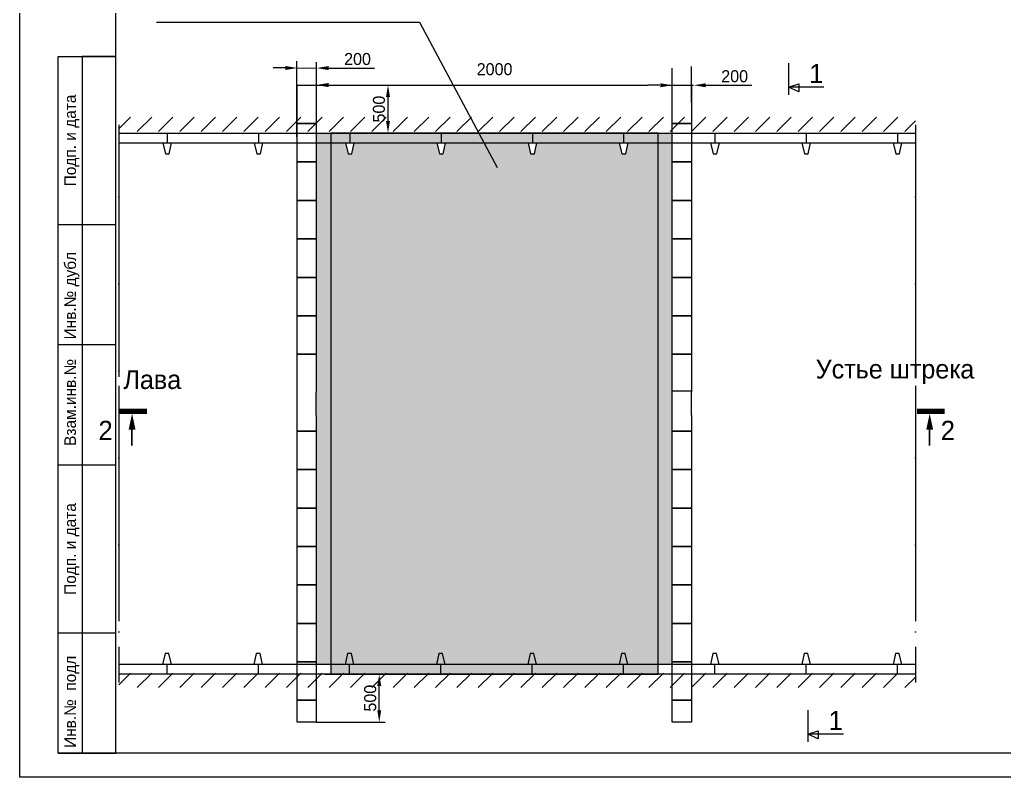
# Model space of a CAD drawing. Header units: millimetres. Extents: x -1985 to 969, y 203 to 500.
# Drawn here: x -1504.3 to -1299.5, y 202.7 to 360.3 of the extents above; entities that cross this region are included whole.
import ezdxf
from ezdxf.enums import TextEntityAlignment as Align

# ---------------------------------------------------------------- set-up
doc = ezdxf.new("R2010")
doc.units = ezdxf.units.MM
doc.header["$PDMODE"] = 1
doc.linetypes.add('ACAD_ISO10W100', pattern=[18, 12, -3, 0, -3])
doc.linetypes.add('CENTER', pattern=[50.8, 31.75, -6.35, 6.35, -6.35])
doc.layers.add('надписи', color=7, linetype='Continuous')
doc.dimstyles.new('ISO-25', dxfattribs={"dimtxt": 2.5, "dimasz": 2.5, "dimexe": 1.25, "dimexo": 0.625, "dimtad": 1, "dimdec": 0, "dimlfac": 50, "dimtxsty": 'Standard', "dimcen": 2.5, "dimadec": 0, "dimazin": 0, "dimtfac": 1, "dimtdec": 0, "dimtmove": 0, "dimatfit": 3, "dimfxl": 0, "dimarcsym": 0})

# ---------------------------------------------------------------- blocks, each defined once
blk = doc.blocks.new('KRA2')
at = {"color": 7, "linetype": 'Continuous'}
for p, q in [((-1.62, 0), (-0.9, 0)), ((-0.9, 0), (-0.35, -2.28)), ((0.42, -2.28), (0.91, 0)), ((0.91, 0), (1.56, 0)), ((-0.35, -2.28), (0.42, -2.28))]:
    blk.add_line(p, q, dxfattribs=at)
blk = doc.blocks.new('*D101')
at = {"layer": 'Defpoints', "color": 0}
for p in [(-1441.46, 224.16), (-1429.54, 224.16), (-1441.46, 214.16)]:
    blk.add_point(p, dxfattribs=at)
at = {"layer": 'надписи', "color": 0, "lineweight": -2}
for p, q in [((-1440.83, 224.16), (-1428.29, 224.16)), ((-1429.54, 216.66), (-1429.54, 221.66)), ((-1440.83, 214.16), (-1428.29, 214.16))]:
    blk.add_line(p, q, dxfattribs=at)
at = {"layer": 'надписи', "color": 0}
for points in [[(-1429.95, 221.66), (-1429.12, 221.66), (-1429.54, 224.16)], [(-1429.95, 216.66), (-1429.12, 216.66), (-1429.54, 214.16)]]:
    blk.add_solid(points, dxfattribs=at)
at = {"layer": 'надписи', "color": 0, "insert": (-1431.41, 219.16), "char_height": 2.5, "attachment_point": 5, "rotation": 90}
blk.add_mtext('500', dxfattribs=at)

msp = doc.modelspace()

# ---------------------------------------------------------------- hatches: boundary and pattern name
at = {"layer": 'надписи'}
h = msp.add_hatch(color=254, dxfattribs=at)
h.paths.add_polyline_path([(-1368.563, 330.716), (-1368.563, 334.721), (-1371.488, 334.721), (-1371.488, 226.161), (-1368.563, 226.161), (-1368.563, 226.716), (-1368.563, 234.716), (-1368.563, 242.716), (-1368.563, 250.716), (-1368.563, 258.716), (-1368.563, 266.716), (-1368.563, 274.716), (-1368.563, 277.953), (-1368.563, 282.841), (-1368.563, 290.716), (-1368.563, 298.716), (-1368.563, 306.716), (-1368.563, 314.716), (-1368.563, 322.716)])
h.paths.add_polyline_path([(-1439.637, 334.721), (-1442.637, 334.721), (-1442.637, 330.716), (-1442.637, 322.716), (-1442.637, 314.716), (-1442.637, 306.716), (-1442.637, 298.716), (-1442.637, 290.716), (-1442.637, 282.841), (-1442.637, 277.953), (-1442.637, 274.716), (-1442.637, 269.563), (-1439.637, 269.563)])
h.paths.add_polyline_path([(-1439.637, 269.563), (-1442.637, 269.563), (-1442.637, 266.716), (-1442.637, 226.161), (-1439.637, 226.161)])
h.paths.add_polyline_path([(-1435.685, 336.721), (-1439.637, 336.721), (-1439.637, 334.721), (-1435.685, 334.721)])
h.paths.add_polyline_path([(-1416.685, 336.721), (-1435.685, 336.721), (-1435.685, 334.721), (-1416.685, 334.721)])
h.paths.add_polyline_path([(-1408.826, 336.721), (-1416.685, 336.721), (-1416.685, 334.721), (-1407.762, 334.721)])
h.paths.add_polyline_path([(-1378.685, 336.721), (-1397.685, 336.721), (-1397.685, 334.721), (-1378.685, 334.721)])
h.paths.add_polyline_path([(-1397.685, 336.721), (-1408.826, 336.721), (-1407.762, 334.721), (-1397.685, 334.721)])
h.paths.add_polyline_path([(-1371.488, 336.721), (-1378.685, 336.721), (-1378.685, 334.721), (-1371.488, 334.721)])
h.paths.add_polyline_path([(-1368.563, 336.721), (-1371.488, 336.721), (-1371.488, 334.721), (-1368.563, 334.721)])
h.paths.add_polyline_path([(-1439.637, 336.721), (-1442.637, 336.721), (-1442.637, 334.721), (-1439.637, 334.721)])
msp.add_hatch(color=254, dxfattribs=at).paths.add_polyline_path([(-1398.039, 332.443), (-1398.585, 334.717), (-1399.306, 334.717), (-1399.306, 334.721), (-1415.126, 334.721), (-1415.126, 334.717), (-1415.772, 334.717), (-1416.269, 332.443), (-1417.039, 332.443), (-1417.585, 334.717), (-1418.306, 334.717), (-1418.306, 334.721), (-1434.126, 334.721), (-1434.126, 334.717), (-1434.772, 334.717), (-1435.269, 332.443), (-1436.039, 332.443), (-1436.585, 334.717), (-1437.306, 334.717), (-1437.306, 334.721), (-1439.637, 334.721), (-1439.637, 224.164), (-1371.488, 224.161), (-1371.488, 334.721), (-1377.126, 334.721), (-1377.126, 334.717), (-1377.772, 334.717), (-1378.269, 332.443), (-1379.039, 332.443), (-1379.585, 334.717), (-1380.306, 334.717), (-1380.306, 334.721), (-1396.126, 334.721), (-1396.126, 334.717), (-1396.772, 334.717), (-1397.269, 332.443)])

# ---------------------------------------------------------------- linework, layer by layer
at = {"color": 7}
for p, q in [((-1504.348, 202.697), (-1504.348, 499.697)), ((-1484.348, 207.697), (-1484.348, 494.697)), ((-1496.348, 207.697), (-1496.348, 352.697)), ((-1496.348, 352.697), (-1484.348, 352.697)), ((-1491.348, 352.697), (-1491.348, 207.697)), ((-1484.348, 352.697), (-1491.348, 352.697)), ((-1496.348, 317.697), (-1484.348, 317.697)), ((-1484.348, 292.697), (-1496.348, 292.697)), ((-1496.348, 267.697), (-1484.348, 267.697)), ((-1484.348, 232.697), (-1496.348, 232.697)), ((-1496.348, 207.697), (-1484.348, 207.697)), ((-1484.348, 207.697), (-1496.348, 207.697)), ((-1089.348, 207.697), (-1484.348, 207.697)), ((-1084.348, 202.697), (-1504.348, 202.697))]:
    msp.add_line(p, q, dxfattribs=at)
at = {"color": 7, "linetype": 'Continuous'}
for p, q in [((-1483.75, 337.631), (-1481.323, 340.057)), ((-1479.91, 337.034), (-1476.887, 340.057)), ((-1475.473, 337.034), (-1472.451, 340.056)), ((-1471.037, 337.034), (-1468.016, 340.056)), ((-1466.601, 337.034), (-1463.58, 340.056)), ((-1462.165, 337.034), (-1459.144, 340.055)), ((-1457.729, 337.034), (-1454.708, 340.055)), ((-1453.292, 337.034), (-1450.272, 340.054)), ((-1448.856, 337.034), (-1445.836, 340.054)), ((-1444.42, 337.034), (-1441.401, 340.054)), ((-1439.984, 337.034), (-1436.965, 340.053)), ((-1435.547, 337.034), (-1432.529, 340.053)), ((-1431.111, 337.034), (-1428.093, 340.052)), ((-1426.675, 337.034), (-1423.657, 340.052)), ((-1422.239, 337.034), (-1419.221, 340.051)), ((-1417.802, 337.034), (-1414.786, 340.051)), ((-1413.366, 337.034), (-1410.35, 340.051)), ((-1408.93, 337.034), (-1405.914, 340.05)), ((-1404.494, 337.034), (-1401.478, 340.05)), ((-1400.057, 337.034), (-1397.042, 340.049)), ((-1395.621, 337.034), (-1392.606, 340.049)), ((-1391.185, 337.034), (-1388.17, 340.049)), ((-1386.749, 337.034), (-1383.735, 340.048)), ((-1382.312, 337.034), (-1379.299, 340.048)), ((-1377.876, 337.034), (-1374.863, 340.047)), ((-1373.44, 337.034), (-1370.427, 340.047)), ((-1369.004, 337.034), (-1365.991, 340.047)), ((-1364.567, 337.034), (-1361.555, 340.046)), ((-1360.131, 337.034), (-1357.12, 340.046)), ((-1355.695, 337.034), (-1352.684, 340.045)), ((-1351.259, 337.034), (-1348.248, 340.045)), ((-1346.822, 337.034), (-1343.812, 340.044)), ((-1342.386, 337.034), (-1339.376, 340.044)), ((-1337.95, 337.034), (-1334.94, 340.044)), ((-1333.514, 337.034), (-1330.505, 340.043)), ((-1329.077, 337.034), (-1326.069, 340.043)), ((-1324.641, 337.034), (-1321.633, 340.042)), ((-1320.205, 337.034), (-1317.992, 339.247)), ((-1483.75, 336.721), (-1317.992, 336.721)), ((-1473.685, 336.721), (-1473.685, 334.721)), ((-1454.685, 336.721), (-1454.685, 334.721)), ((-1435.685, 336.721), (-1435.685, 334.721)), ((-1416.685, 336.721), (-1416.685, 334.721)), ((-1397.685, 336.721), (-1397.685, 334.721)), ((-1378.685, 336.721), (-1378.685, 334.721)), ((-1359.685, 336.721), (-1359.685, 334.721)), ((-1340.685, 336.721), (-1340.685, 334.721)), ((-1321.685, 336.721), (-1321.685, 334.721)), ((-1483.75, 334.721), (-1317.992, 334.721)), ((-1317.992, 226.161), (-1483.749, 226.161)), ((-1473.695, 224.161), (-1473.694, 226.161)), ((-1454.695, 224.161), (-1454.694, 226.161)), ((-1435.695, 224.161), (-1435.694, 226.161)), ((-1416.695, 224.161), (-1416.694, 226.161)), ((-1397.695, 224.161), (-1397.694, 226.161)), ((-1378.695, 224.161), (-1378.694, 226.161)), ((-1359.695, 224.161), (-1359.694, 226.161)), ((-1340.695, 224.161), (-1340.694, 226.161)), ((-1321.695, 224.161), (-1321.694, 226.161)), ((-1483.75, 221.947), (-1481.323, 224.373)), ((-1317.992, 224.161), (-1483.749, 224.161)), ((-1479.91, 221.35), (-1476.887, 224.373)), ((-1475.473, 221.35), (-1472.451, 224.372)), ((-1471.037, 221.35), (-1468.016, 224.372)), ((-1466.601, 221.35), (-1463.58, 224.372)), ((-1462.165, 221.35), (-1459.144, 224.371)), ((-1457.729, 221.35), (-1454.708, 224.371)), ((-1453.292, 221.35), (-1450.272, 224.37)), ((-1448.856, 221.35), (-1445.836, 224.37)), ((-1444.42, 221.35), (-1441.401, 224.369)), ((-1439.984, 221.35), (-1436.965, 224.369)), ((-1435.547, 221.35), (-1432.529, 224.369)), ((-1431.111, 221.35), (-1428.093, 224.368)), ((-1426.675, 221.35), (-1423.657, 224.368)), ((-1422.239, 221.35), (-1419.221, 224.367)), ((-1417.802, 221.35), (-1414.786, 224.367)), ((-1413.366, 221.35), (-1410.35, 224.367)), ((-1408.93, 221.35), (-1405.914, 224.366)), ((-1404.494, 221.35), (-1401.478, 224.366)), ((-1400.057, 221.35), (-1397.042, 224.365)), ((-1395.621, 221.35), (-1392.606, 224.365)), ((-1391.185, 221.35), (-1388.17, 224.365)), ((-1386.749, 221.35), (-1383.735, 224.364)), ((-1382.312, 221.35), (-1379.299, 224.364)), ((-1377.876, 221.35), (-1374.863, 224.363)), ((-1373.44, 221.35), (-1370.427, 224.363)), ((-1369.004, 221.35), (-1365.991, 224.363)), ((-1364.567, 221.35), (-1361.555, 224.362)), ((-1360.131, 221.35), (-1357.12, 224.362)), ((-1355.695, 221.35), (-1352.684, 224.361)), ((-1351.259, 221.35), (-1348.248, 224.361)), ((-1346.822, 221.35), (-1343.812, 224.36)), ((-1342.386, 221.35), (-1339.376, 224.36)), ((-1337.95, 221.35), (-1334.94, 224.36)), ((-1333.514, 221.35), (-1330.505, 224.359)), ((-1329.077, 221.35), (-1326.069, 224.359)), ((-1324.641, 221.35), (-1321.633, 224.358)), ((-1320.205, 221.35), (-1317.992, 223.563))]:
    msp.add_line(p, q, dxfattribs=at)
at = {"color": 12, "linetype": 'ACAD_ISO10W100'}
for p, q in [((-1483.75, 338.441), (-1483.749, 222.441)), ((-1317.992, 338.441), (-1317.992, 222.441))]:
    msp.add_line(p, q, dxfattribs=at)
at = {"color": 7, "linetype": 'CENTER'}
msp.add_line((-1483.74, 330.441), (-1483.75, 230.441), dxfattribs=at)
at = {"color": 12, "linetype": 'CENTER'}
msp.add_line((-1317.983, 330.441), (-1317.993, 230.441), dxfattribs=at)
for points in [[(-1344.405, 351.263), (-1344.405, 344.678)], [(-1337.006, 346.266), (-1344.405, 346.266), (-1342.233, 346.981), (-1342.233, 345.289), (-1344.405, 346.266)], [(-1340.358, 216.674), (-1340.358, 210.09)], [(-1332.959, 211.678), (-1340.358, 211.678), (-1338.186, 212.393), (-1338.186, 210.701), (-1340.358, 211.678)]]:
    msp.add_lwpolyline(points)
at = {"color": 250, "const_width": 1.08}
for points in [[(-1477.828, 278.826), (-1483.604, 278.826)], [(-1311.877, 278.826), (-1317.653, 278.826)]]:
    msp.add_lwpolyline(points, dxfattribs=at)
at = {"color": 250}
for points in [[(-1480.963, 275.008, 1.44, 0, 0), (-1480.963, 278.388, 0, 0, 0)], [(-1315.011, 275.008, 1.44, 0, 0), (-1315.011, 278.388, 0, 0, 0)]]:
    msp.add_lwpolyline(points, format="xyseb", dxfattribs=at)
at = {"const_width": 0.36}
for points in [[(-1481.004, 271.695), (-1481.004, 276.986)], [(-1315.052, 271.695), (-1315.052, 276.986)]]:
    msp.add_lwpolyline(points, dxfattribs=at)
at = {"layer": 'надписи'}
for p, q in [((-1446.684, 335.981), (-1446.684, 351.708)), ((-1368.563, 338.716), (-1368.563, 346.716)), ((-1364.563, 346.716), (-1364.563, 338.716)), ((-1364.563, 338.716), (-1368.563, 338.716)), ((-1446.637, 282.841), (-1446.637, 290.716)), ((-1446.637, 290.716), (-1442.637, 290.716)), ((-1442.637, 290.716), (-1442.637, 282.841)), ((-1368.563, 282.841), (-1368.563, 290.716)), ((-1368.563, 290.716), (-1364.563, 290.716)), ((-1364.563, 290.716), (-1364.563, 282.841)), ((-1446.637, 277.953), (-1446.637, 282.841)), ((-1442.637, 277.953), (-1442.637, 282.841)), ((-1364.477, 283.016), (-1368.583, 283.016)), ((-1368.563, 277.953), (-1368.563, 282.841)), ((-1364.563, 277.953), (-1364.563, 282.841)), ((-1446.637, 274.716), (-1446.637, 277.953)), ((-1442.637, 277.953), (-1442.637, 274.716)), ((-1368.563, 274.716), (-1368.563, 277.953)), ((-1364.563, 277.953), (-1364.563, 274.716)), ((-1442.637, 274.716), (-1446.637, 274.716)), ((-1364.563, 274.716), (-1368.563, 274.716))]:
    msp.add_line(p, q, dxfattribs=at)
at = {"layer": 'надписи', "color": 244}
for p, q in [((-1442.596, 339.274), (-1442.596, 351.503)), ((-1449.094, 350.276), (-1451.594, 350.276)), ((-1440.096, 350.253), (-1430.513, 350.253)), ((-1371.131, 346.72), (-1373.631, 346.72)), ((-1370.129, 346.68), (-1364.129, 346.68)), ((-1361.629, 346.68), (-1352.046, 346.68)), ((-1427.716, 339.221), (-1427.716, 344.222)), ((-1439.012, 336.721), (-1426.466, 336.721))]:
    msp.add_line(p, q, dxfattribs=at)
at = {"layer": 'надписи', "color": 7}
for p, q in [((-1364.563, 343.067), (-1364.563, 350.592)), ((-1446.594, 350.276), (-1442.596, 350.253)), ((-1368.563, 346.68), (-1368.563, 350.213)), ((-1442.637, 346.716), (-1373.631, 346.72)), ((-1442.637, 277.953), (-1442.637, 214.162)), ((-1364.563, 277.953), (-1364.563, 218.442)), ((-1364.563, 277.953), (-1364.563, 214.162)), ((-1442.637, 214.162), (-1439.637, 214.179))]:
    msp.add_line(p, q, dxfattribs=at)
at = {"layer": 'надписи'}
for points in [[(-1475.911, 359.836), (-1421.133, 359.836), (-1405.022, 329.575)], [(-1446.637, 338.716), (-1446.637, 346.716), (-1442.637, 346.716), (-1442.637, 338.716), (-1446.637, 338.716)], [(-1446.637, 330.716), (-1446.637, 338.716), (-1442.637, 338.716), (-1442.637, 330.716), (-1446.637, 330.716)], [(-1368.563, 330.716), (-1368.563, 338.716), (-1364.563, 338.716), (-1364.563, 330.716), (-1368.563, 330.716)], [(-1446.637, 322.716), (-1446.637, 330.716), (-1442.637, 330.716), (-1442.637, 322.716), (-1446.637, 322.716)], [(-1368.563, 322.716), (-1368.563, 330.716), (-1364.563, 330.716), (-1364.563, 322.716), (-1368.563, 322.716)], [(-1446.637, 314.716), (-1446.637, 322.716), (-1442.637, 322.716), (-1442.637, 314.716), (-1446.637, 314.716)], [(-1368.563, 314.716), (-1368.563, 322.716), (-1364.563, 322.716), (-1364.563, 314.716), (-1368.563, 314.716)], [(-1446.637, 306.716), (-1446.637, 314.716), (-1442.637, 314.716), (-1442.637, 306.716), (-1446.637, 306.716)], [(-1368.563, 306.716), (-1368.563, 314.716), (-1364.563, 314.716), (-1364.563, 306.716), (-1368.563, 306.716)], [(-1446.637, 298.716), (-1446.637, 306.716), (-1442.637, 306.716), (-1442.637, 298.716), (-1446.637, 298.716)], [(-1368.563, 298.716), (-1368.563, 306.716), (-1364.563, 306.716), (-1364.563, 298.716), (-1368.563, 298.716)], [(-1446.637, 290.716), (-1446.637, 298.716), (-1442.637, 298.716), (-1442.637, 290.716), (-1446.637, 290.716)], [(-1368.563, 290.716), (-1368.563, 298.716), (-1364.563, 298.716), (-1364.563, 290.716), (-1368.563, 290.716)], [(-1446.637, 266.716), (-1446.637, 274.716), (-1442.637, 274.716), (-1442.637, 266.716), (-1446.637, 266.716)], [(-1368.563, 266.716), (-1368.563, 274.716), (-1364.563, 274.716), (-1364.563, 266.716), (-1368.563, 266.716)], [(-1446.637, 258.716), (-1446.637, 266.716), (-1442.637, 266.716), (-1442.637, 258.716), (-1446.637, 258.716)], [(-1368.563, 258.716), (-1368.563, 266.716), (-1364.563, 266.716), (-1364.563, 258.716), (-1368.563, 258.716)], [(-1446.637, 250.716), (-1446.637, 258.716), (-1442.637, 258.716), (-1442.637, 250.716), (-1446.637, 250.716)], [(-1446.637, 250.716), (-1446.637, 258.716), (-1442.637, 258.716), (-1442.637, 250.716), (-1446.637, 250.716)], [(-1368.563, 250.716), (-1368.563, 258.716), (-1364.563, 258.716), (-1364.563, 250.716), (-1368.563, 250.716)], [(-1446.637, 242.716), (-1446.637, 250.716), (-1442.637, 250.716), (-1442.637, 242.716), (-1446.637, 242.716)], [(-1368.563, 242.716), (-1368.563, 250.716), (-1364.563, 250.716), (-1364.563, 242.716), (-1368.563, 242.716)], [(-1446.637, 234.716), (-1446.637, 242.716), (-1442.637, 242.716), (-1442.637, 234.716), (-1446.637, 234.716)], [(-1446.637, 234.716), (-1446.637, 242.716), (-1442.637, 242.716), (-1442.637, 234.716), (-1446.637, 234.716)], [(-1368.563, 234.716), (-1368.563, 242.716), (-1364.563, 242.716), (-1364.563, 234.716), (-1368.563, 234.716)], [(-1446.637, 226.716), (-1446.637, 234.716), (-1442.637, 234.716), (-1442.637, 226.716), (-1446.637, 226.716)], [(-1368.563, 226.716), (-1368.563, 234.716), (-1364.563, 234.716), (-1364.563, 226.716), (-1368.563, 226.716)], [(-1446.637, 218.716), (-1446.637, 226.716), (-1442.637, 226.716), (-1442.637, 218.716), (-1446.637, 218.716)], [(-1446.637, 218.716), (-1446.637, 226.716), (-1442.637, 226.716), (-1442.637, 218.716), (-1446.637, 218.716)], [(-1368.563, 218.716), (-1368.563, 226.716), (-1364.563, 226.716), (-1364.563, 218.716), (-1368.563, 218.716)], [(-1446.637, 214.162), (-1446.637, 218.716), (-1442.637, 218.716), (-1442.637, 214.162), (-1446.637, 214.162)], [(-1368.563, 214.162), (-1368.563, 218.716), (-1364.563, 218.716), (-1364.563, 214.162), (-1368.563, 214.162)]]:
    msp.add_lwpolyline(points, dxfattribs=at)
at = {"layer": 'надписи', "color": 254}
msp.add_lwpolyline([(-1439.637, 224.164), (-1371.488, 224.161), (-1371.488, 336.721), (-1439.637, 336.721)], close=True, dxfattribs=at)
at = {"layer": 'надписи', "color": 244}
for points in [[(-1449.094, 350.692), (-1449.094, 349.859), (-1446.594, 350.276)], [(-1440.096, 350.67), (-1440.096, 349.837), (-1442.596, 350.253)], [(-1440.096, 347.141), (-1440.096, 346.308), (-1442.596, 346.725)], [(-1428.133, 344.222), (-1427.299, 344.222), (-1427.716, 346.722)], [(-1371.057, 347.096), (-1371.057, 346.263), (-1368.557, 346.679)], [(-1361.629, 347.096), (-1361.629, 346.263), (-1364.129, 346.68)], [(-1428.133, 339.221), (-1427.299, 339.221), (-1427.716, 336.721)]]:
    msp.add_solid(points, dxfattribs=at)

# ---------------------------------------------------------------- block references
at = {"color": 7, "linetype": 'Continuous'}
for p in [(-1473.685, 334.721), (-1454.685, 334.721), (-1435.685, 334.721), (-1416.685, 334.721), (-1397.685, 334.721), (-1378.685, 334.721), (-1359.685, 334.721), (-1340.685, 334.721), (-1321.685, 334.721)]:
    msp.add_blockref('KRA2', p, dxfattribs=at)
at = {"color": 7, "linetype": 'Continuous', "rotation": 180}
for p in [(-1473.694, 226.161), (-1454.694, 226.161), (-1435.694, 226.161), (-1416.694, 226.161), (-1397.694, 226.161), (-1378.694, 226.161), (-1359.694, 226.161), (-1340.694, 226.161), (-1321.694, 226.161)]:
    msp.add_blockref('KRA2', p, dxfattribs=at)

# ---------------------------------------------------------------- texts
for p in [(-1340.094, 347.12), (-1336.046, 212.531)]:
    msp.add_text('1', height=3.992).set_placement(p)
at = {"color": 7}
for s, p in [('Подп. и дата', (-1492.648, 335.197)), ('Взам.инв.№', (-1492.648, 280.702)), ('Подп. и дата', (-1492.648, 250.197))]:
    msp.add_text(s, height=2.4, rotation=90, dxfattribs=at).set_placement(p, align=Align.CENTER)
for s, p in [('Инв.№ дубл', (-1492.645, 293.801)), ('Инв.№  подл', (-1492.645, 208.817))]:
    msp.add_text(s, height=2.4, rotation=90, dxfattribs=at).set_placement(p)
at = {"color": 0}
for p in [(-1487.963, 272.875), (-1312.718, 272.875)]:
    msp.add_text('2', height=4, dxfattribs=at).set_placement(p)
at = {"layer": 'надписи', "color": 7}
for s, height, p in [('Устье штрека', 3.90641, (-1338.727, 285.68)), ('Лава', 3.9064, (-1482.764, 283.483))]:
    msp.add_text(s, height=height, dxfattribs=at).set_placement(p)
at = {"layer": 'надписи', "color": 244, "char_height": 2.5, "attachment_point": 5}
for insert in [(-1434.055, 352.128), (-1355.588, 348.555)]:
    msp.add_mtext('200', dxfattribs=dict(at, insert=insert))
at = {"layer": 'надписи', "insert": (-1405.541, 350.011), "char_height": 2.5, "attachment_point": 5}
msp.add_mtext('2000', dxfattribs=at)
at = {"layer": 'надписи', "color": 244, "insert": (-1429.591, 341.722), "char_height": 2.5, "attachment_point": 5, "rotation": 90}
msp.add_mtext('500', dxfattribs=at)

# ---------------------------------------------------------------- dimensions: what is measured, and where the dimension line sits
at = {"layer": 'надписи', "color": 244}
dim = msp.add_linear_dim(base=(-1429.537, 224.164), p1=(-1441.458, 214.162), p2=(-1441.458, 224.164), angle=90, dimstyle='ISO-25', dxfattribs=at)
dim.commit()
dim.dimension.update_dxf_attribs({"geometry": '*D101', "text_midpoint": (-1431.412, 219.163)})

doc.saveas('drawing.dxf')
